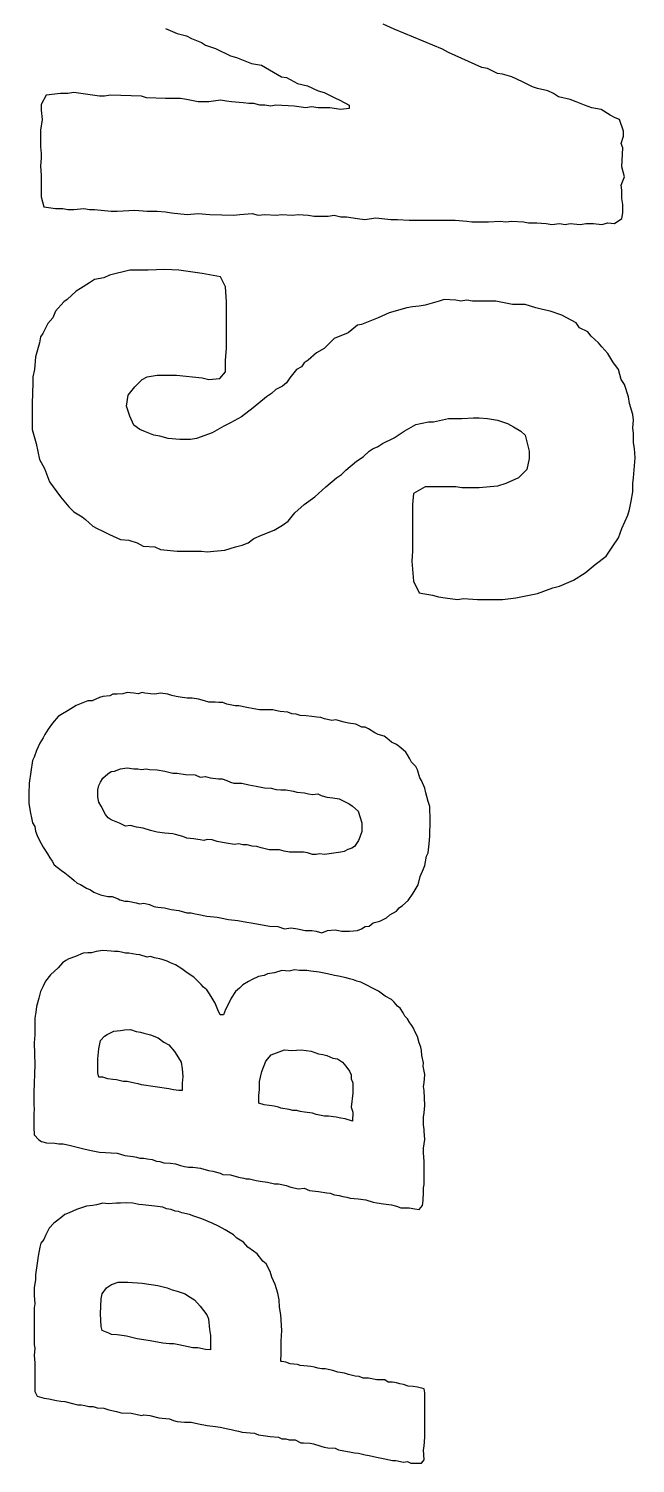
# Model space of a CAD drawing. Extents: x 21.5 to 68.8, y -31.2 to -10.6.
# Drawn here: x 59.576 to 61.115, y -31.173 to -27.529 of the extents above; entities that cross this region are included whole.
import ezdxf

# ---------------------------------------------------------------- set-up
doc = ezdxf.new("R2010")
doc.units = 0
doc.layers.add('Special_Silkscreen_Paths', color=7, linetype='CONTINUOUS')

msp = doc.modelspace()

# ---------------------------------------------------------------- linework, layer by layer
at = {"layer": 'Special_Silkscreen_Paths', "color": 7}
msp.add_lwpolyline([(59.922836, -27.528678), (59.952469, -27.541378), (59.975752, -27.547728), (59.988452, -27.554078), (60.013852, -27.564661), (60.024436, -27.571011), (60.049836, -27.579478), (60.087936, -27.598528), (60.102752, -27.602761), (60.140853, -27.617578), (60.166253, -27.621811), (60.217053, -27.651444), (60.229753, -27.653561), (60.257269, -27.668378), (60.282669, -27.674728), (60.310186, -27.687428), (60.325003, -27.691661), (60.35252, -27.704361), (60.36522, -27.710711), (60.388503, -27.723411), (60.388503, -27.731878), (60.367336, -27.733995), (60.339819, -27.729761), (60.310186, -27.729761), (60.293253, -27.727645), (60.278436, -27.729761), (60.248803, -27.725528), (60.202236, -27.723411), (60.189536, -27.725528), (60.174719, -27.723411), (60.162019, -27.723411), (60.147203, -27.719178), (60.134503, -27.719178), (60.119686, -27.717061), (60.090052, -27.714945), (60.077352, -27.712828), (60.062536, -27.710711), (60.032902, -27.714945), (60.005386, -27.714945), (59.975752, -27.708595), (59.960936, -27.706478), (59.922836, -27.706478), (59.874152, -27.704361), (59.861452, -27.700128), (59.783135, -27.698011), (59.768319, -27.700128), (59.755619, -27.700128), (59.690002, -27.691661), (59.675185, -27.693778), (59.656135, -27.693778), (59.620152, -27.698011), (59.607452, -27.721295), (59.607452, -27.736111), (59.609568, -27.759395), (59.605335, -27.786911), (59.605335, -27.829245), (59.607452, -27.846178), (59.607452, -27.856761), (59.605335, -27.877928), (59.607452, -27.901212), (59.607452, -27.956245), (59.613802, -27.981645), (59.643435, -27.985878), (59.662485, -27.985878), (59.675185, -27.987995), (59.690002, -27.987995), (59.715402, -27.985878), (59.730219, -27.987995), (59.742919, -27.987995), (59.785252, -27.992228), (59.800069, -27.992228), (59.844519, -27.990112), (59.876269, -27.992228), (59.901669, -27.992228), (59.922836, -27.994345), (59.937652, -27.996462), (59.977869, -28.000695), (60.005386, -27.998578), (60.035019, -28.000695), (60.096402, -28.002812), (60.111219, -28.000695), (60.142969, -27.998578), (60.157786, -28.002812), (60.174719, -28.000695), (60.204353, -28.002812), (60.217053, -28.000695), (60.244569, -28.002812), (60.259386, -28.000695), (60.284786, -28.002812), (60.299603, -28.004928), (60.335586, -28.004928), (60.350403, -28.002812), (60.367336, -28.007045), (60.382153, -28.007045), (60.40967, -28.011278), (60.42872, -28.013395), (60.456236, -28.009162), (60.494336, -28.013395), (60.51127, -28.013395), (60.540903, -28.015512), (60.65732, -28.015512), (60.686953, -28.017628), (60.699653, -28.019745), (60.741987, -28.019745), (60.77162, -28.017628), (60.786437, -28.019745), (60.801254, -28.017628), (60.830887, -28.019745), (60.843587, -28.021862), (60.864754, -28.021862), (60.888037, -28.023978), (60.902854, -28.026095), (60.921904, -28.023978), (60.93672, -28.026095), (60.94942, -28.023978), (60.97482, -28.026095), (60.989637, -28.023978), (61.008687, -28.023978), (61.029854, -28.026095), (61.044671, -28.021862), (61.061604, -28.023978), (61.080654, -28.011278), (61.082771, -27.996462), (61.082771, -27.975295), (61.080654, -27.960478), (61.080654, -27.939312), (61.078537, -27.926612), (61.087004, -27.905445), (61.080654, -27.880045), (61.082771, -27.831361), (61.078537, -27.820778), (61.084887, -27.801728), (61.084887, -27.789028), (61.074304, -27.759395), (61.063721, -27.755161), (61.051021, -27.748811), (61.027737, -27.733995), (61.004454, -27.729761), (60.985404, -27.723411), (60.964237, -27.714945), (60.94942, -27.708595), (60.919787, -27.702245), (60.907087, -27.693778), (60.89227, -27.687428), (60.86687, -27.681078), (60.85417, -27.676844), (60.82877, -27.664144), (60.801254, -27.651444), (60.77797, -27.645094), (60.76527, -27.642978), (60.73987, -27.630278), (60.725053, -27.628161), (60.640387, -27.590061), (60.62557, -27.581594), (60.502803, -27.530794), (60.475286, -27.518094)], dxfattribs=at)
for points in [[(61.114521, -28.618757), (61.112404, -28.595474), (61.110287, -28.580657), (61.110287, -28.557374), (61.108171, -28.542557), (61.110287, -28.523507), (61.108171, -28.508691), (61.099704, -28.481174), (61.097587, -28.46424), (61.087004, -28.43249), (61.078537, -28.41979), (61.072187, -28.39439), (61.057371, -28.37534), (61.044671, -28.354174), (61.029854, -28.33724), (61.021387, -28.326657), (61.002337, -28.309724), (60.993871, -28.29914), (60.972704, -28.288557), (60.964237, -28.275857), (60.928254, -28.256807), (60.89862, -28.246223), (60.87957, -28.24199), (60.862637, -28.237757), (60.83512, -28.22929), (60.80337, -28.22929), (60.79067, -28.227173), (60.761037, -28.220823), (60.70177, -28.220823), (60.686953, -28.218707), (60.672137, -28.220823), (60.659437, -28.218707), (60.629803, -28.21659), (60.617103, -28.220823), (60.58112, -28.231407), (60.566303, -28.233523), (60.54937, -28.23564), (60.534553, -28.237757), (60.490103, -28.250457), (60.462586, -28.263157), (60.420253, -28.28009), (60.40967, -28.282207), (60.386386, -28.301257), (60.350403, -28.316074), (60.325003, -28.341474), (60.305953, -28.352057), (60.284786, -28.371107), (60.274203, -28.377457), (60.267853, -28.38804), (60.255153, -28.39439), (60.238219, -28.415557), (60.229753, -28.428257), (60.219169, -28.436724), (60.202236, -28.44519), (60.191653, -28.455774), (60.178953, -28.46424), (60.145086, -28.491757), (60.115452, -28.515041), (60.087936, -28.529857), (60.071002, -28.538324), (60.041369, -28.555257), (60.001152, -28.570074), (59.986336, -28.572191), (59.958819, -28.572191), (59.929186, -28.570074), (59.908019, -28.563724), (59.893202, -28.561607), (59.872035, -28.553141), (59.857219, -28.546791), (59.842402, -28.536207), (59.831819, -28.512924), (59.823352, -28.487524), (59.827585, -28.460007), (59.844519, -28.43884), (59.863569, -28.41979), (59.876269, -28.41344), (59.901669, -28.409207), (59.950352, -28.409207), (60.015969, -28.415557), (60.032902, -28.41979), (60.060419, -28.417674), (60.075236, -28.40074), (60.075236, -28.371107), (60.077352, -28.341474), (60.077352, -28.22294), (60.075236, -28.18484), (60.062536, -28.15944), (60.015969, -28.150973), (59.956702, -28.142507), (59.920719, -28.14039), (59.878385, -28.142507), (59.831819, -28.142507), (59.781019, -28.155207), (59.766202, -28.161557), (59.742919, -28.16579), (59.730219, -28.174257), (59.706935, -28.189073), (59.696352, -28.195423), (59.673068, -28.21659), (59.664602, -28.22294), (59.643435, -28.246223), (59.637085, -28.263157), (59.624385, -28.277973), (59.611685, -28.303374), (59.605335, -28.31184), (59.603218, -28.326657), (59.592635, -28.36264), (59.590518, -28.39439), (59.586285, -28.41344), (59.586285, -28.428257), (59.584168, -28.481174), (59.584168, -28.546791), (59.594752, -28.582774), (59.603218, -28.622991), (59.615918, -28.646274), (59.628618, -28.680141), (59.656135, -28.718241), (59.677302, -28.743641), (59.690002, -28.756341), (59.711169, -28.769041), (59.719635, -28.775391), (59.738685, -28.792324), (59.749269, -28.798674), (59.764085, -28.805024), (59.781019, -28.813491), (59.808535, -28.826191), (59.829702, -28.828308), (59.850869, -28.834658), (59.865685, -28.843124), (59.895319, -28.845241), (59.910135, -28.851591), (59.952469, -28.855824), (60.013852, -28.855824), (60.028669, -28.857941), (60.045602, -28.855824), (60.073119, -28.853708), (60.100636, -28.845241), (60.117569, -28.841008), (60.132386, -28.834658), (60.147203, -28.824074), (60.166253, -28.815608), (60.198003, -28.802908), (60.219169, -28.790208), (60.233986, -28.779624), (60.250919, -28.758458), (60.274203, -28.737291), (60.301719, -28.718241), (60.329236, -28.692841), (60.356753, -28.669557), (60.369453, -28.661091), (60.380036, -28.650507), (60.407553, -28.627224), (60.424486, -28.616641), (60.439303, -28.601824), (60.449886, -28.595474), (60.46047, -28.591241), (60.47317, -28.582774), (60.502803, -28.567957), (60.528203, -28.551024), (60.557837, -28.534091), (60.589587, -28.527741), (60.602287, -28.527741), (60.640387, -28.519274), (60.674253, -28.519274), (60.703887, -28.517157), (60.718703, -28.517157), (60.73987, -28.519274), (60.76527, -28.523507), (60.79067, -28.531974), (60.805487, -28.540441), (60.824537, -28.551024), (60.83512, -28.561607), (60.84147, -28.584891), (60.845704, -28.601824), (60.845704, -28.620874), (60.839354, -28.648391), (60.818187, -28.669557), (60.786437, -28.684374), (60.76527, -28.690724), (60.718703, -28.694957), (60.674253, -28.694957), (60.659437, -28.692841), (60.58112, -28.692841), (60.551486, -28.709774), (60.54937, -28.737291), (60.54937, -28.855824), (60.547253, -28.881224), (60.551486, -28.932025), (60.566303, -28.961658), (60.60017, -28.968008), (60.614987, -28.972241), (60.63192, -28.974358), (60.66367, -28.978591), (60.678487, -28.976475), (60.71447, -28.978591), (60.77797, -28.978591), (60.811837, -28.974358), (60.824537, -28.972241), (60.85417, -28.965891), (60.86687, -28.963775), (60.90497, -28.948958), (60.921904, -28.944725), (60.957887, -28.929908), (60.987521, -28.910858), (61.012921, -28.889691), (61.040437, -28.868524), (61.057371, -28.843124), (61.072187, -28.821958), (61.080654, -28.798674), (61.095471, -28.764808), (61.099704, -28.749991), (61.103937, -28.728824), (61.108171, -28.705541), (61.108171, -28.684374), (61.110287, -28.669557)], [(60.594526, -29.540023), (60.593115, -29.504745), (60.588882, -29.492045), (60.58606, -29.479345), (60.583237, -29.469468), (60.580415, -29.458179), (60.571948, -29.438423), (60.567715, -29.431368), (60.562071, -29.411612), (60.557837, -29.403145), (60.546548, -29.391857), (60.542315, -29.38339), (60.536671, -29.373512), (60.532437, -29.366457), (60.519737, -29.355168), (60.508449, -29.346701), (60.495749, -29.341057), (60.48446, -29.331179), (60.477404, -29.325534), (60.461882, -29.321301), (60.453415, -29.317068), (60.437893, -29.30719), (60.429426, -29.302957), (60.42096, -29.302957), (60.405437, -29.295901), (60.387093, -29.293079), (60.375804, -29.290257), (60.354638, -29.284612), (60.34476, -29.286023), (60.326415, -29.28179), (60.316538, -29.278968), (60.30666, -29.277557), (60.29396, -29.276146), (60.279849, -29.274734), (60.264326, -29.273323), (60.254449, -29.270501), (60.24316, -29.26909), (60.233282, -29.264857), (60.213527, -29.263446), (60.20506, -29.262034), (60.195182, -29.259212), (60.161315, -29.259212), (60.147204, -29.25639), (60.12886, -29.253568), (60.109104, -29.249334), (60.099227, -29.249334), (60.07806, -29.245101), (60.068182, -29.240868), (60.058304, -29.240868), (60.048427, -29.239457), (60.032904, -29.239457), (60.021616, -29.236634), (60.006093, -29.232401), (59.990571, -29.229579), (59.977871, -29.229579), (59.959527, -29.226757), (59.949649, -29.225346), (59.93836, -29.222523), (59.928482, -29.219701), (59.910138, -29.216879), (59.896027, -29.219701), (59.884738, -29.21829), (59.870627, -29.216879), (59.863571, -29.215468), (59.853693, -29.21829), (59.842405, -29.216879), (59.825471, -29.215468), (59.814182, -29.21829), (59.800071, -29.219701), (59.788782, -29.219701), (59.781727, -29.223934), (59.763382, -29.225346), (59.754916, -29.228168), (59.736571, -29.236634), (59.725282, -29.236634), (59.716816, -29.239457), (59.695649, -29.247923), (59.675894, -29.260623), (59.657549, -29.271912), (59.650494, -29.276146), (59.636383, -29.293079), (59.625094, -29.308601), (59.616627, -29.321301), (59.612394, -29.329768), (59.603927, -29.343879), (59.59546, -29.362223), (59.589816, -29.379157), (59.585583, -29.387623), (59.577116, -29.445479), (59.575705, -29.47229), (59.575705, -29.496279), (59.578527, -29.511801), (59.579938, -29.521679), (59.58276, -29.532968), (59.585583, -29.545668), (59.591227, -29.555545), (59.592638, -29.566834), (59.596871, -29.578123), (59.602516, -29.589412), (59.612394, -29.607756), (59.623683, -29.62469), (59.629327, -29.634567), (59.634971, -29.643034), (59.640616, -29.652912), (59.65896, -29.667023), (59.667427, -29.672667), (59.68436, -29.686779), (59.691416, -29.692423), (59.698471, -29.699479), (59.706938, -29.702301), (59.72246, -29.712179), (59.732338, -29.716412), (59.740805, -29.722056), (59.757738, -29.729112), (59.776082, -29.733345), (59.787371, -29.733345), (59.802894, -29.73899), (59.807127, -29.741812), (59.819827, -29.744634), (59.828293, -29.744634), (59.848049, -29.748867), (59.857927, -29.75169), (59.867805, -29.750279), (59.881916, -29.753101), (59.893205, -29.758745), (59.903082, -29.760156), (59.920016, -29.761567), (59.936949, -29.765801), (59.956704, -29.768623), (59.97646, -29.774267), (59.987749, -29.774267), (59.997627, -29.77709), (60.007504, -29.778501), (60.02726, -29.782734), (60.037138, -29.784145), (60.054071, -29.785556), (60.062538, -29.786967), (60.082293, -29.791201), (60.106282, -29.794023), (60.12886, -29.798256), (60.140149, -29.799667), (60.164138, -29.803901), (60.186715, -29.808134), (60.207882, -29.809545), (60.224815, -29.81519), (60.241749, -29.812367), (60.257271, -29.81519), (60.277026, -29.819423), (60.29396, -29.819423), (60.305249, -29.820834), (60.31936, -29.825067), (60.333471, -29.819423), (60.353226, -29.818012), (60.37016, -29.820834), (60.389915, -29.820834), (60.409671, -29.819423), (60.419549, -29.81519), (60.429426, -29.809545), (60.439304, -29.808134), (60.449182, -29.799667), (60.466115, -29.795434), (60.483049, -29.786967), (60.491515, -29.779912), (60.508449, -29.770034), (60.515504, -29.761567), (60.523971, -29.755923), (60.538082, -29.743223), (60.550782, -29.724879), (60.563482, -29.703712), (60.569126, -29.682545), (60.577593, -29.66279), (60.580415, -29.654323), (60.584648, -29.630334), (60.588882, -29.621867), (60.591704, -29.59929), (60.593115, -29.579534)], [(60.42096, -29.568245), (60.415315, -29.582356), (60.412493, -29.590823), (60.402615, -29.606345), (60.39556, -29.610579), (60.385682, -29.613401), (60.375804, -29.619045), (60.367338, -29.620456), (60.356049, -29.621867), (60.326415, -29.626101), (60.313715, -29.62469), (60.305249, -29.626101), (60.295371, -29.626101), (60.282671, -29.621867), (60.272793, -29.620456), (60.237515, -29.620456), (60.223404, -29.617634), (60.212115, -29.614812), (60.185304, -29.614812), (60.165549, -29.609168), (60.15426, -29.606345), (60.142971, -29.604934), (60.130271, -29.602112), (60.118982, -29.602112), (60.109104, -29.59929), (60.097815, -29.600701), (60.076649, -29.597879), (60.054071, -29.593645), (60.041371, -29.589412), (60.028671, -29.588001), (60.020204, -29.590823), (60.010327, -29.589412), (59.993393, -29.58659), (59.97646, -29.585179), (59.966582, -29.580945), (59.948238, -29.575301), (59.941182, -29.57389), (59.921427, -29.572479), (59.901671, -29.569656), (59.884738, -29.565423), (59.866393, -29.559779), (59.84946, -29.556956), (59.833938, -29.552723), (59.821238, -29.554134), (59.805716, -29.547079), (59.784549, -29.538612), (59.777494, -29.532968), (59.770438, -29.524501), (59.759149, -29.503334), (59.753505, -29.493456), (59.750682, -29.480756), (59.750682, -29.462412), (59.753505, -29.451123), (59.757738, -29.442657), (59.763382, -29.432779), (59.776082, -29.42149), (59.784549, -29.415845), (59.793016, -29.414434), (59.808538, -29.40879), (59.825471, -29.405968), (59.842405, -29.40879), (59.852282, -29.40879), (59.86216, -29.410201), (59.873449, -29.40879), (59.881916, -29.410201), (59.901671, -29.411612), (59.921427, -29.414434), (59.941182, -29.420079), (59.952471, -29.420079), (59.973638, -29.422901), (59.997627, -29.424312), (60.010327, -29.429957), (60.024438, -29.428545), (60.035727, -29.431368), (60.056893, -29.43419), (60.066771, -29.43419), (60.07806, -29.438423), (60.087938, -29.442657), (60.096404, -29.445479), (60.11616, -29.445479), (60.134504, -29.449712), (60.152849, -29.452534), (60.174015, -29.456768), (60.190949, -29.458179), (60.203649, -29.461001), (60.214938, -29.462412), (60.227638, -29.462412), (60.247393, -29.465234), (60.25586, -29.468057), (60.275615, -29.469468), (60.285493, -29.47229), (60.296782, -29.473701), (60.309482, -29.47229), (60.317949, -29.476523), (60.33206, -29.480756), (60.347582, -29.482168), (60.363104, -29.48499), (60.388504, -29.49769), (60.396971, -29.503334), (60.411082, -29.516034), (60.42096, -29.545668)], [(60.580415, -30.349999), (60.579004, -30.328832), (60.579004, -30.324599), (60.577593, -30.31331), (60.577593, -30.293555), (60.579004, -30.282266), (60.580415, -30.263921), (60.579004, -30.225821), (60.577593, -30.215943), (60.579004, -30.206066), (60.580415, -30.184899), (60.576182, -30.163732), (60.577593, -30.155266), (60.57336, -30.136921), (60.571948, -30.124221), (60.570537, -30.115755), (60.566304, -30.104466), (60.562071, -30.088944), (60.556426, -30.077655), (60.552193, -30.067777), (60.54796, -30.060721), (60.542315, -30.053666), (60.536671, -30.043788), (60.529615, -30.036732), (60.525382, -30.028266), (60.518326, -30.016977), (60.511271, -30.011333), (60.502804, -30.001455), (60.495749, -29.994399), (60.480226, -29.985933), (60.463293, -29.973233), (60.418137, -29.950655), (60.40826, -29.947833), (60.399793, -29.94501), (60.389915, -29.942188), (60.381449, -29.939366), (60.361693, -29.935133), (60.351815, -29.933721), (60.333471, -29.929488), (60.312304, -29.925255), (60.291138, -29.922433), (60.28126, -29.921021), (60.262915, -29.921021), (60.250215, -29.91961), (60.236104, -29.922433), (60.21776, -29.921021), (60.199415, -29.926666), (60.181071, -29.929488), (60.172604, -29.933721), (60.158493, -29.936544), (60.142971, -29.943599), (60.133093, -29.949244), (60.118982, -29.95771), (60.110515, -29.966177), (60.100638, -29.974644), (60.089349, -29.991577), (60.083704, -30.004277), (60.075238, -30.019799), (60.069593, -30.03391), (60.061127, -30.03391), (60.055482, -30.02121), (60.048427, -30.004277), (60.038549, -29.987344), (60.032904, -29.977466), (60.02726, -29.97041), (60.018793, -29.963355), (60.013149, -29.956299), (59.994804, -29.937955), (59.977871, -29.926666), (59.96376, -29.916788), (59.948238, -29.90691), (59.935538, -29.901266), (59.927071, -29.897033), (59.917193, -29.89421), (59.908727, -29.891388), (59.898849, -29.889977), (59.894616, -29.888566), (59.884738, -29.885744), (59.876271, -29.887155), (59.857927, -29.88151), (59.848049, -29.880099), (59.829705, -29.877277), (59.821238, -29.877277), (59.81136, -29.874455), (59.802894, -29.873044), (59.793016, -29.873044), (59.784549, -29.871633), (59.763382, -29.870222), (59.746449, -29.873044), (59.73516, -29.875866), (59.725282, -29.875866), (59.713994, -29.877277), (59.694238, -29.885744), (59.677305, -29.891388), (59.670249, -29.895621), (59.661783, -29.901266), (59.650494, -29.913966), (59.630738, -29.93231), (59.618038, -29.947833), (59.612394, -29.960533), (59.605338, -29.974644), (59.601105, -29.991577), (59.59546, -30.012744), (59.594049, -30.026855), (59.591227, -30.042377), (59.591227, -30.08471), (59.589816, -30.104466), (59.591227, -30.16091), (59.588405, -30.230055), (59.588405, -30.259688), (59.589816, -30.27521), (59.588405, -30.283677), (59.588405, -30.318954), (59.589816, -30.33871), (59.601105, -30.35141), (59.60816, -30.355643), (59.62086, -30.358466), (59.642027, -30.359877), (59.651905, -30.361288), (59.663194, -30.361288), (59.681538, -30.365521), (59.715405, -30.373988), (59.733749, -30.378221), (59.754916, -30.382454), (59.800071, -30.385277), (59.819827, -30.390921), (59.840993, -30.393743), (59.84946, -30.395154), (59.857927, -30.397977), (59.867805, -30.397977), (59.876271, -30.399388), (59.888971, -30.400799), (59.90026, -30.405032), (59.908727, -30.406443), (59.918605, -30.409266), (59.935538, -30.410677), (59.948238, -30.412088), (59.960938, -30.416321), (59.970816, -30.419143), (59.980693, -30.420554), (59.991982, -30.420554), (60.011738, -30.423377), (60.031493, -30.429021), (60.042782, -30.430432), (60.061127, -30.436077), (60.068182, -30.438899), (60.087938, -30.44031), (60.107693, -30.445954), (60.121804, -30.448777), (60.127449, -30.450188), (60.135915, -30.450188), (60.152849, -30.454421), (60.162727, -30.455832), (60.181071, -30.458654), (60.199415, -30.462888), (60.209293, -30.462888), (60.21776, -30.464299), (60.229049, -30.467121), (60.240338, -30.471354), (60.260093, -30.475588), (60.274204, -30.474177), (60.288315, -30.479821), (60.310893, -30.482643), (60.33206, -30.485465), (60.340526, -30.486877), (60.351815, -30.49111), (60.363104, -30.492521), (60.372982, -30.495343), (60.38286, -30.496754), (60.391326, -30.499577), (60.411082, -30.500988), (60.430837, -30.50381), (60.449182, -30.509454), (60.45906, -30.510865), (60.475993, -30.513688), (60.495749, -30.51651), (60.508449, -30.519332), (60.519737, -30.523565), (60.540904, -30.523565), (60.555015, -30.526388), (60.566304, -30.527799), (60.574771, -30.517921), (60.576182, -30.505221), (60.577593, -30.484054), (60.577593, -30.472765), (60.579004, -30.464299), (60.579004, -30.406443), (60.577593, -30.383866), (60.577593, -30.372577)], [(59.966582, -30.190543), (59.965171, -30.207477), (59.965171, -30.225821), (59.956704, -30.225821), (59.942593, -30.22441), (59.931305, -30.221588), (59.86216, -30.21171), (59.853693, -30.208888), (59.843816, -30.207477), (59.825471, -30.203243), (59.815593, -30.203243), (59.79866, -30.19901), (59.788782, -30.197599), (59.776082, -30.196188), (59.763382, -30.191955), (59.753505, -30.191955), (59.750682, -30.180666), (59.750682, -30.145388), (59.753505, -30.119988), (59.756327, -30.107288), (59.757738, -30.098821), (59.767616, -30.087532), (59.774671, -30.083299), (59.791605, -30.074832), (59.808538, -30.073421), (59.818416, -30.07201), (59.833938, -30.070599), (59.848049, -30.076244), (59.859338, -30.077655), (59.867805, -30.080477), (59.884738, -30.08471), (59.904493, -30.091766), (59.918605, -30.103055), (59.931305, -30.11011), (59.945416, -30.127044), (59.955293, -30.142566), (59.962349, -30.153855), (59.965171, -30.170788)], [(60.398382, -30.280855), (60.396971, -30.303432), (60.378626, -30.297788), (60.367338, -30.296377), (60.356049, -30.293555), (60.336293, -30.290732), (60.326415, -30.290732), (60.305249, -30.286499), (60.295371, -30.283677), (60.275615, -30.280855), (60.264326, -30.279443), (60.25586, -30.276621), (60.245982, -30.276621), (60.236104, -30.273799), (60.214938, -30.270977), (60.209293, -30.268155), (60.198004, -30.265332), (60.172604, -30.26251), (60.159904, -30.258277), (60.159904, -30.238521), (60.161315, -30.222999), (60.161315, -30.203243), (60.164138, -30.191955), (60.16696, -30.177843), (60.176838, -30.151032), (60.190949, -30.13551), (60.224815, -30.12281), (60.24316, -30.124221), (60.267149, -30.12281), (60.292549, -30.125632), (60.310893, -30.132688), (60.322182, -30.134099), (60.33206, -30.136921), (60.347582, -30.143977), (60.358871, -30.145388), (60.371571, -30.153855), (60.380037, -30.163732), (60.389915, -30.176432), (60.394149, -30.18631), (60.394149, -30.196188), (60.398382, -30.206066), (60.398382, -30.232877), (60.394149, -30.268155)], [(60.580415, -31.106351), (60.580415, -30.993463), (60.579004, -30.983585), (60.562071, -30.979352), (60.550782, -30.97794), (60.538082, -30.976529), (60.526793, -30.972296), (60.516915, -30.970885), (60.508449, -30.968063), (60.498571, -30.966652), (60.487282, -30.966652), (60.478815, -30.961007), (60.45906, -30.961007), (60.437893, -30.956774), (60.423782, -30.956774), (60.413904, -30.95254), (60.404026, -30.951129), (60.387093, -30.946896), (60.377215, -30.944074), (60.360282, -30.941252), (60.347582, -30.937018), (60.327826, -30.932785), (60.31936, -30.932785), (60.309482, -30.931374), (60.301015, -30.928552), (60.291138, -30.92714), (60.282671, -30.925729), (60.264326, -30.924318), (60.257271, -30.921496), (60.238926, -30.920085), (60.227638, -30.915852), (60.21776, -30.91444), (60.214938, -30.91444), (60.216349, -30.893274), (60.216349, -30.862229), (60.21776, -30.835418), (60.214938, -30.795907), (60.212115, -30.776152), (60.210704, -30.757807), (60.207882, -30.740874), (60.200827, -30.718296), (60.19236, -30.699952), (60.188127, -30.685841), (60.178249, -30.666085), (60.169782, -30.65903), (60.155671, -30.640685), (60.145793, -30.63363), (60.131682, -30.623752), (60.120393, -30.611052), (60.10346, -30.601174), (60.094993, -30.592707), (60.073827, -30.580007), (60.056893, -30.57013), (60.041371, -30.563074), (60.01456, -30.551785), (59.994804, -30.54473), (59.983516, -30.540496), (59.96376, -30.536263), (59.955293, -30.533441), (59.946827, -30.53203), (59.936949, -30.527796), (59.92566, -30.526385), (59.915782, -30.522152), (59.896027, -30.51933), (59.864982, -30.516507), (59.855105, -30.515096), (59.839582, -30.512274), (59.82406, -30.510863), (59.808538, -30.512274), (59.79866, -30.512274), (59.777494, -30.513685), (59.763382, -30.512274), (59.74786, -30.516507), (59.737982, -30.517919), (59.72246, -30.51933), (59.706938, -30.524974), (59.69706, -30.527796), (59.678716, -30.536263), (59.667427, -30.540496), (59.657549, -30.548963), (59.64626, -30.55743), (59.639205, -30.563074), (59.627916, -30.575774), (59.618038, -30.594118), (59.613805, -30.603996), (59.606749, -30.613874), (59.603927, -30.623752), (59.599694, -30.64633), (59.59546, -30.675963), (59.592638, -30.694307), (59.592638, -30.705596), (59.589816, -30.726763), (59.589816, -30.746518), (59.591227, -30.767685), (59.589816, -30.777563), (59.589816, -30.872107), (59.591227, -30.880574), (59.589816, -30.898918), (59.591227, -30.917263), (59.591227, -30.99064), (59.596871, -31.001929), (59.615216, -31.007574), (59.626505, -31.008985), (59.64626, -31.013218), (59.657549, -31.014629), (59.667427, -31.01604), (59.690005, -31.021685), (59.699882, -31.024507), (59.708349, -31.024507), (59.718227, -31.025918), (59.728105, -31.02874), (59.739394, -31.02874), (59.749271, -31.031563), (59.766205, -31.032974), (59.778905, -31.037207), (59.79866, -31.04144), (59.809949, -31.044263), (59.835349, -31.045674), (59.843816, -31.047085), (59.86216, -31.051318), (59.867805, -31.049907), (59.883327, -31.051318), (59.905905, -31.056963), (59.914371, -31.058374), (59.932716, -31.059785), (59.942593, -31.064018), (59.952471, -31.06684), (59.970816, -31.068251), (59.987749, -31.068251), (60.006093, -31.072485), (60.028671, -31.076718), (60.049838, -31.07954), (60.061127, -31.080951), (60.080882, -31.085185), (60.089349, -31.086596), (60.099227, -31.089418), (60.107693, -31.090829), (60.117571, -31.093651), (60.137327, -31.095063), (60.148615, -31.096474), (60.158493, -31.100707), (60.188127, -31.10494), (60.209293, -31.106351), (60.21776, -31.110585), (60.227638, -31.110585), (60.236104, -31.113407), (60.251626, -31.113407), (60.265738, -31.120463), (60.272793, -31.120463), (60.289726, -31.121874), (60.298193, -31.123285), (60.316538, -31.128929), (60.325004, -31.131751), (60.334882, -31.133163), (60.353226, -31.134574), (60.361693, -31.138807), (60.394149, -31.144451), (60.402615, -31.145863), (60.412493, -31.147274), (60.429426, -31.151507), (60.439304, -31.152918), (60.457649, -31.157151), (60.478815, -31.161385), (60.498571, -31.165618), (60.507037, -31.165618), (60.526793, -31.169851), (60.536671, -31.16844), (60.545137, -31.172674), (60.571948, -31.172674), (60.579004, -31.164207), (60.577593, -31.138807), (60.579004, -31.128929)], [(60.037138, -30.884807), (60.024438, -30.883396), (60.004682, -30.879163), (59.991982, -30.879163), (59.956704, -30.872107), (59.944005, -30.869285), (59.932716, -30.869285), (59.915782, -30.867874), (59.893205, -30.863641), (59.879093, -30.860818), (59.850871, -30.856585), (59.833938, -30.852352), (59.82406, -30.849529), (59.800071, -30.846707), (59.78596, -30.845296), (59.778905, -30.842474), (59.761971, -30.835418), (59.759149, -30.825541), (59.757738, -30.793085), (59.759149, -30.754985), (59.761971, -30.742285), (59.77326, -30.726763), (59.78596, -30.718296), (59.802894, -30.712652), (59.826882, -30.712652), (59.863571, -30.715474), (59.903082, -30.721118), (59.927071, -30.726763), (59.939771, -30.732407), (59.952471, -30.735229), (59.972227, -30.742285), (59.980693, -30.747929), (59.996216, -30.757807), (60.010327, -30.773329), (60.02726, -30.795907), (60.031493, -30.805785), (60.034316, -30.832596), (60.037138, -30.848118)]]:
    msp.add_lwpolyline(points, close=True, dxfattribs=at)

doc.saveas('drawing.dxf')
